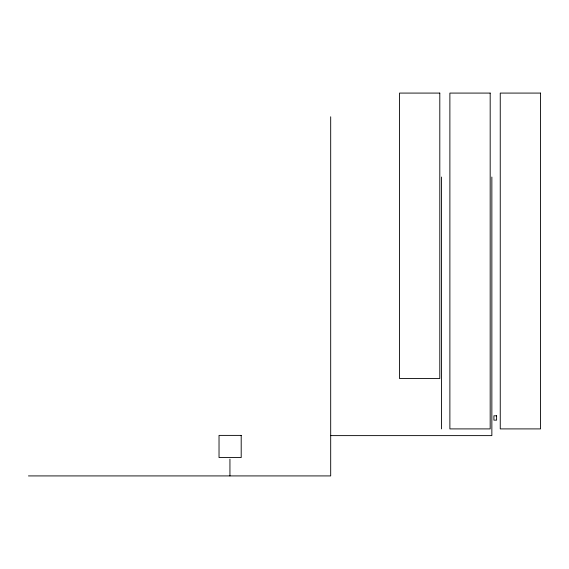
<?xml version="1.0" encoding="UTF-8"?>
<svg xmlns="http://www.w3.org/2000/svg" width="569" height="569" viewBox="0 0 569 569"><rect width="100%" height="100%" fill="white"/><g stroke="black" fill="none" stroke-linecap="round" stroke-linejoin="round"><path stroke-width="0.85" d="M330.689 435.619L491.858 435.619L491.858 177.037M28.45 475.919L330.689 475.919L330.689 116.78M441.48 177.037L441.48 428.905M229.94 459.126L229.94 475.919M439.801 93.081L399.509 93.081L399.509 378.527L439.801 378.527L439.801 93.081M490.179 93.081L449.88 93.081L449.88 428.905L490.179 428.905L490.179 93.081M540.55 93.081L500.251 93.081L500.251 428.905L540.55 428.905L540.55 93.081M496.602 415.797L493.913 415.797L493.913 420.142L496.602 420.142L496.602 415.797M241.199 435.392L219.029 435.392L219.029 457.554L241.199 457.554L241.199 435.392"/></g></svg>
